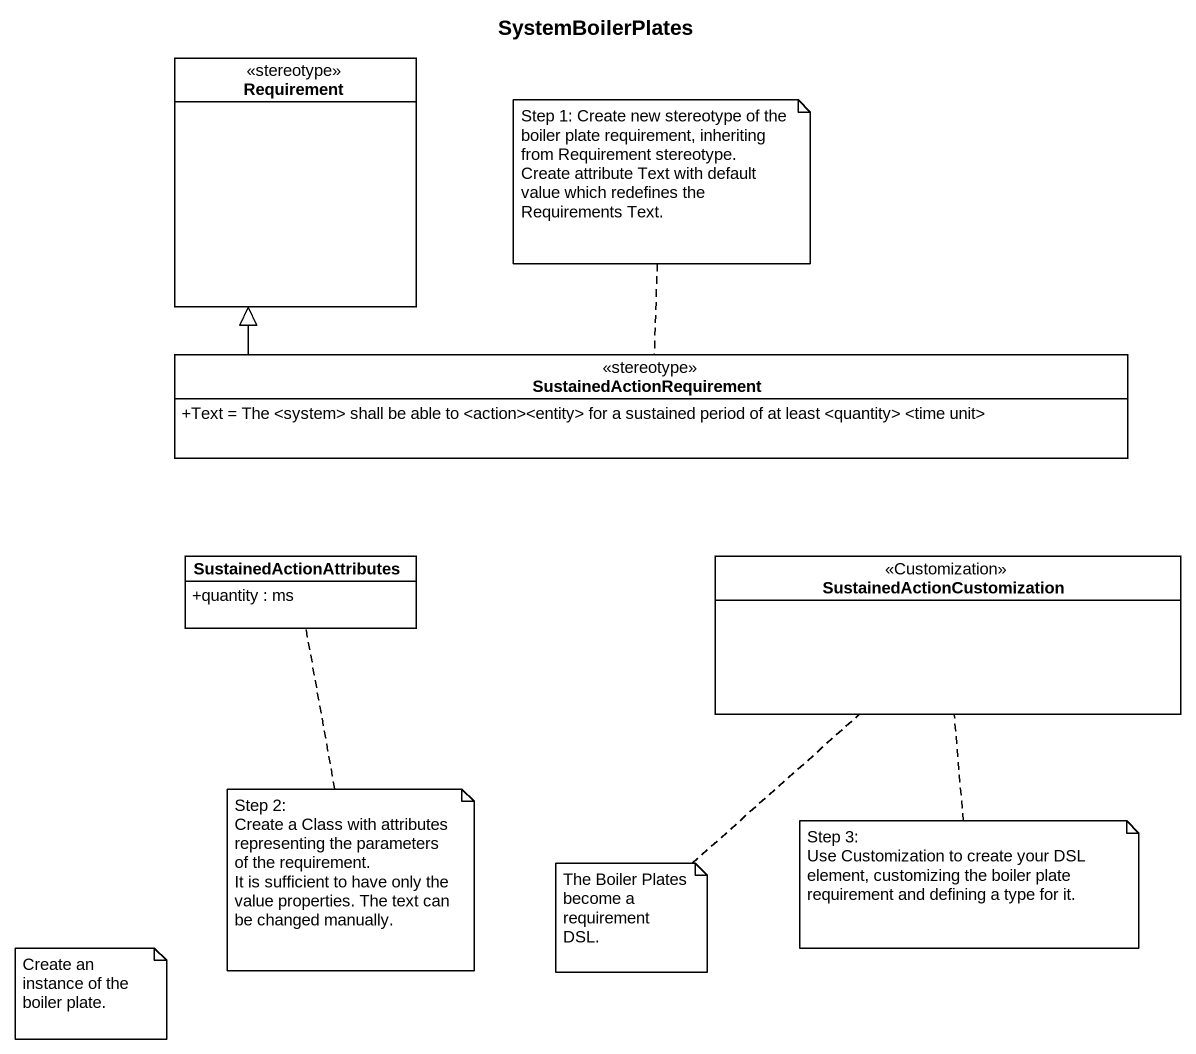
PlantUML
@startuml
title SystemBoilerPlates
hide circle
hide empty members
skinparam classAttributeIconSize 0
class Requirement <<stereotype>>
class SustainedActionRequirement <<stereotype>> {
  +Text = The <system> shall be able to <action><entity> for a sustained period of at least <quantity> <time unit>
}
class SustainedActionAttributes {
  +quantity : ms
}
class SustainedActionCustomization <<Customization>>
SustainedActionRequirement -up-|> Requirement
note top of SustainedActionRequirement
  Step 1: Create new stereotype of the boiler plate requirement, inheriting from Requirement stereotype.
  Create attribute Text with default value which redefines the Requirements Text.
end note
note bottom of SustainedActionAttributes
  Step 2:
  Create a Class with attributes representing the parameters of the requirement.
  It is sufficient to have only the value properties. The text can be changed manually.
end note
note bottom of SustainedActionCustomization
  Step 3:
  Use Customization to create your DSL element, customizing the boiler plate requirement and defining a type for it.
end note
note bottom of SustainedActionCustomization : The Boiler Plates become a requirement DSL.
note as N5
  Create an instance of the boiler plate.
end note
@enduml
